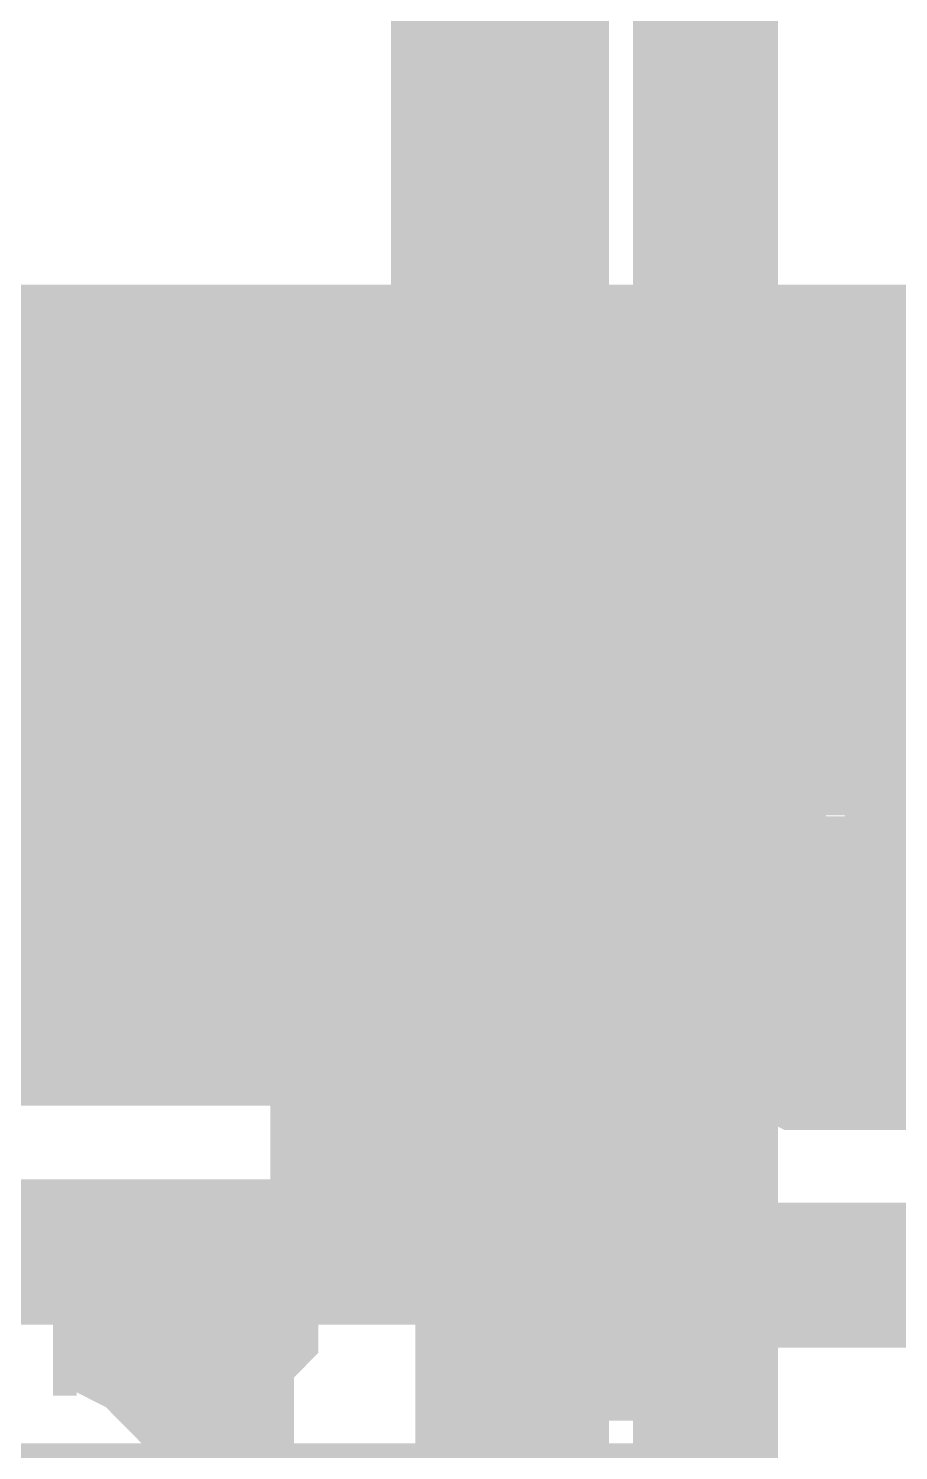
# Model space of a CAD drawing. Extents: x 0.1 to 11.6, y 0.3 to 16.2.
# Drawn here: x 8.3233 to 8.3833, y 13.0429 to 13.141 of the extents above; entities that cross this region are included whole.
import ezdxf

# ---------------------------------------------------------------- set-up
doc = ezdxf.new("R2010")
doc.units = 0
doc.header["$MEASUREMENT"] = 0

msp = doc.modelspace()

# ---------------------------------------------------------------- linework, layer by layer
at = {"color": 0}
for points, const_width in [([(8.35667, 13.8717), (8.35667, 13.0566)], 0.01), ([(8.35667, 13.11), (8.35667, 13.2467)], 0.01), ([(8.35499, 13.105), (8.35499, 13.17)], 0.006667), ([(8.35499, 13.17), (8.35499, 13.105)], 0.006667), ([(8.36003, 13.17), (8.36003, 13.105)], 0.006667), ([(8.36003, 13.17), (8.36003, 13.105)], 0.006667), ([(8.35167, 13.165), (8.35167, 13.105)], 0.006667), ([(8.35167, 13.165), (8.35167, 13.105)], 0.006667), ([(8.35499, 13.165), (8.35499, 13.105)], 0.006667), ([(8.35499, 13.105), (8.35499, 13.165)], 0.006667), ([(8.37001, 13.1183), (8.37001, 13.1533)], 0.01), ([(8.405, 13.1183), (8.26497, 13.1183)], 0.01), ([(8.32835, 13.1183), (8.32835, 13.105)], 0.006667), ([(8.33003, 13.1183), (8.33003, 13.105)], 0.006667), ([(8.34, 13.105), (8.34, 13.1183)], 0.006667), ([(8.34332, 13.105), (8.34332, 13.1183)], 0.006667), ([(8.36833, 13.1183), (8.36833, 13.105)], 0.006667), ([(8.37001, 13.1183), (8.37001, 13.105)], 0.006667), ([(8.37999, 13.105), (8.37999, 13.1183)], 0.006667), ([(8.38336, 13.105), (8.38336, 13.1183)], 0.006667), ([(8.36165, 13.115), (8.35667, 13.115)], 0.01), ([(8.36165, 13.11), (8.36165, 13.115)], 0.01), ([(8.36165, 13.115), (8.38835, 13.115)], 0.01), ([(8.35667, 13.115), (8.31332, 13.115)], 0.006667), ([(8.37668, 13.115), (8.37668, 13.11)], 0.006667), ([(8.36165, 13.11), (8.30832, 13.11)], 0.01), ([(8.38835, 13.11), (8.36165, 13.11)], 0.01), ([(8.35667, 13.0566), (8.35667, 13.11)], 0.006667), ([(8.36333, 13.1067), (8.36333, 13.11)], 0.006667), ([(8.36501, 13.1067), (8.36501, 13.11)], 0.006667), ([(8.36501, 13.1033), (8.36501, 13.11)], 0.006667), ([(8.375, 13.11), (8.375, 13.0967)], 0.006667), ([(8.37668, 13.11), (8.37668, 13.0967)], 0.006667), ([(8.38167, 13.1067), (8.38167, 13.11)], 0.006667), ([(8.38167, 13.1067), (8.38167, 13.11)], 0.006667), ([(8.405, 13.105), (8.26497, 13.105)], 0.01), ([(8.36333, 13.1033), (8.36333, 13.1067)], 0.006667), ([(8.36501, 13.1067), (8.36333, 13.1067)], 0.006667), ([(8.36333, 13.1067), (8.36501, 13.1067)], 0.006667), ([(8.36501, 13.1033), (8.36501, 13.1067)], 0.006667), ([(8.36501, 13.1067), (8.36664, 13.1067)], 0.006667), ([(8.36501, 13.1067), (8.38167, 13.1067)], 0.006667), ([(8.37831, 13.1033), (8.37831, 13.1067)], 0.006667), ([(8.37999, 13.1033), (8.37999, 13.1067)], 0.006667), ([(8.32835, 13.105), (8.32835, 13.0917)], 0.006667), ([(8.33003, 13.105), (8.33003, 13.0917)], 0.006667), ([(8.34, 13.0917), (8.34, 13.105)], 0.006667), ([(8.34332, 13.0917), (8.34332, 13.105)], 0.006667), ([(8.35335, 13.045), (8.35335, 13.105)], 0.006667), ([(8.35335, 13.045), (8.35335, 13.105)], 0.006667), ([(8.35667, 13.045), (8.35667, 13.105)], 0.006667), ([(8.35667, 13.105), (8.35667, 13.045)], 0.006667), ([(8.35667, 13.105), (8.35667, 13.0384)], 0.006667), ([(8.35667, 13.0384), (8.35667, 13.105)], 0.006667), ([(8.36003, 13.105), (8.36003, 13.0384)], 0.006667), ([(8.36003, 13.105), (8.36003, 13.0384)], 0.006667), ([(8.36833, 13.105), (8.36833, 13.0917)], 0.006667), ([(8.37001, 13.105), (8.37001, 13.0917)], 0.006667), ([(8.37999, 13.0917), (8.37999, 13.105)], 0.006667), ([(8.38336, 13.0917), (8.38336, 13.105)], 0.006667), ([(8.36165, 13.1033), (8.31, 13.1033)], 0.006667), ([(8.36501, 13.1033), (8.36165, 13.1033)], 0.006667), ([(8.36501, 13.1033), (8.37999, 13.1033)], 0.006667), ([(8.37332, 13.0967), (8.37999, 13.1033)], 0.006667), ([(8.38835, 13.1033), (8.37999, 13.1033)], 0.006667), ([(8.33501, 13.1017), (8.30832, 13.1017)], 0.006667), ([(8.36165, 13.1017), (8.33501, 13.1017)], 0.006667), ([(8.35835, 13.1017), (8.35667, 13.1017), (8.35667, 13.1)], 0.006667), ([(8.36333, 13.1017), (8.36165, 13.1017)], 0.006667), ([(8.36333, 13.0967), (8.36333, 13.1017)], 0.006667), ([(8.28836, 13.0983), (8.38499, 13.0983)], 0.01), ([(8.35667, 13.0566), (8.35667, 13.1)], 0.006667), ([(8.36333, 13.0983), (8.36165, 13.0983), (8.36165, 13.0967)], 0.01), ([(8.36501, 13.1), (8.36333, 13.0983)], 0.006667), ([(8.36664, 13.0983), (8.36501, 13.1)], 0.006667), ([(8.32167, 13.0967), (8.32167, 13.0983)], 0.006667), ([(8.32497, 13.0967), (8.32497, 13.0983)], 0.006667), ([(8.32497, 13.0967), (8.32497, 13.0983)], 0.006667), ([(8.32497, 13.0967), (8.32497, 13.0983)], 0.006667), ([(8.32667, 13.0967), (8.32667, 13.0983)], 0.006667), ([(8.32835, 13.0967), (8.32835, 13.0983)], 0.006667), ([(8.32835, 13.0967), (8.32835, 13.0983)], 0.006667), ([(8.33003, 13.0967), (8.33003, 13.0983)], 0.006667), ([(8.33003, 13.0967), (8.33003, 13.0983)], 0.006667), ([(8.33003, 13.0967), (8.33003, 13.0983)], 0.006667), ([(8.33003, 13.0967), (8.33003, 13.0983)], 0.006667), ([(8.33003, 13.0967), (8.33003, 13.0983)], 0.006667), ([(8.33003, 13.0967), (8.33003, 13.0983)], 0.006667), ([(8.33003, 13.0967), (8.33003, 13.0983)], 0.006667), ([(8.33165, 13.0967), (8.33165, 13.0983)], 0.006667), ([(8.33333, 13.0967), (8.33333, 13.0983)], 0.006667), ([(8.33501, 13.0967), (8.33501, 13.0983)], 0.006667), ([(8.33501, 13.0967), (8.33501, 13.0983)], 0.006667), ([(8.33501, 13.0967), (8.33501, 13.0983)], 0.006667), ([(8.33664, 13.0967), (8.33664, 13.0983)], 0.006667), ([(8.33832, 13.0967), (8.33832, 13.0983)], 0.006667), ([(8.33832, 13.0967), (8.33832, 13.0983)], 0.006667), ([(8.33832, 13.0967), (8.33832, 13.0983)], 0.006667), ([(8.33832, 13.0967), (8.33832, 13.0983)], 0.006667), ([(8.33832, 13.0967), (8.33832, 13.0983)], 0.006667), ([(8.33832, 13.0967), (8.33832, 13.0983)], 0.006667), ([(8.33832, 13.0967), (8.33832, 13.0983)], 0.006667), ([(8.34, 13.0967), (8.34, 13.0983)], 0.006667), ([(8.34169, 13.0967), (8.34169, 13.0983)], 0.006667), ([(8.34169, 13.0967), (8.34169, 13.0983)], 0.006667), ([(8.34169, 13.0967), (8.34169, 13.0983)], 0.006667), ([(8.34332, 13.0967), (8.34332, 13.0983)], 0.006667), ([(8.34332, 13.0967), (8.34332, 13.0983)], 0.006667), ([(8.345, 13.0967), (8.345, 13.0983)], 0.006667), ([(8.345, 13.0967), (8.345, 13.0983)], 0.006667), ([(8.375, 13.0967), (8.36165, 13.0967)], 0.01), ([(8.36003, 13.0967), (8.36003, 13.0983), (8.36165, 13.0983)], 0.006667), ([(8.39833, 13.0967), (8.375, 13.0967)], 0.01), ([(8.38167, 13.0983), (8.37999, 13.0967)], 0.006667), ([(8.38167, 13.0967), (8.38167, 13.0983), (8.38336, 13.0983)], 0.006667), ([(8.38499, 13.0983), (8.39501, 13.0983)], 0.006667), ([(8.38667, 13.095), (8.38667, 13.0967)], 0.01), ([(8.29665, 13.0967), (8.32167, 13.0967)], 0.006667), ([(8.33501, 13.0967), (8.30664, 13.0967)], 0.006667), ([(8.32167, 13.0967), (8.32335, 13.0967)], 0.006667), ([(8.32497, 13.0967), (8.32167, 13.0967)], 0.006667), ([(8.32167, 13.0967), (8.32335, 13.0967)], 0.006667), ([(8.32497, 13.0967), (8.32667, 13.0967)], 0.006667), ([(8.32667, 13.0967), (8.32497, 13.0967)], 0.006667), ([(8.32497, 13.0967), (8.32667, 13.0967)], 0.006667), ([(8.32835, 13.0967), (8.32667, 13.0967)], 0.006667), ([(8.32667, 13.0967), (8.32835, 13.0967)], 0.006667), ([(8.32667, 13.0967), (8.32835, 13.0967)], 0.006667), ([(8.32667, 13.0967), (8.32835, 13.0967)], 0.006667), ([(8.32667, 13.0967), (8.32835, 13.0967)], 0.006667), ([(8.32667, 13.0967), (8.32835, 13.0967)], 0.006667), ([(8.33003, 13.0967), (8.32835, 13.0967)], 0.006667), ([(8.33003, 13.0967), (8.33165, 13.0967)], 0.006667), ([(8.33003, 13.0967), (8.33165, 13.0967)], 0.006667), ([(8.33333, 13.0967), (8.33003, 13.0967)], 0.006667), ([(8.33003, 13.0967), (8.33165, 13.0967)], 0.006667), ([(8.33333, 13.0967), (8.33501, 13.0967)], 0.006667), ([(8.33501, 13.0967), (8.33333, 13.0967)], 0.006667), ([(8.36333, 13.0967), (8.33501, 13.0967)], 0.006667), ([(8.33501, 13.0967), (8.33664, 13.0967)], 0.006667), ([(8.33664, 13.0967), (8.33501, 13.0967)], 0.006667), ([(8.33501, 13.0967), (8.33664, 13.0967)], 0.006667), ([(8.33832, 13.0967), (8.33664, 13.0967)], 0.006667), ([(8.33832, 13.0967), (8.34, 13.0967)], 0.006667), ([(8.345, 13.0967), (8.33832, 13.0967)], 0.006667), ([(8.33832, 13.0967), (8.34, 13.0967)], 0.006667), ([(8.345, 13.0967), (8.34668, 13.0967)], 0.006667), ([(8.34831, 13.0967), (8.37332, 13.0967)], 0.006667), ([(8.36165, 13.0967), (8.36003, 13.0967)], 0.006667), ([(8.36333, 13.095), (8.36333, 13.0967)], 0.006667), ([(8.37332, 13.095), (8.37332, 13.0967)], 0.006667), ([(8.38167, 13.0733), (8.38667, 13.095)], 0.01), ([(8.33501, 13.095), (8.29665, 13.095)], 0.006667), ([(8.32167, 13.095), (8.29665, 13.095)], 0.006667), ([(8.33501, 13.095), (8.30501, 13.095)], 0.006667), ([(8.33501, 13.095), (8.30501, 13.095)], 0.006667), ([(8.33832, 13.095), (8.33501, 13.095)], 0.006667), ([(8.37001, 13.095), (8.33501, 13.095)], 0.006667), ([(8.36501, 13.095), (8.33501, 13.095)], 0.006667), ([(8.36501, 13.095), (8.33501, 13.095)], 0.006667), ([(8.37332, 13.095), (8.34831, 13.095)], 0.006667), ([(8.36333, 13.0933), (8.36333, 13.095)], 0.006667), ([(8.36333, 13.0917), (8.36333, 13.095)], 0.006667), ([(8.36833, 13.095), (8.36501, 13.095)], 0.006667), ([(8.36833, 13.0933), (8.36501, 13.095)], 0.006667), ([(8.36833, 13.0917), (8.36664, 13.095)], 0.006667), ([(8.37001, 13.0933), (8.37001, 13.095)], 0.006667), ([(8.37169, 13.0917), (8.37169, 13.095)], 0.006667), ([(8.37332, 13.0933), (8.37332, 13.095)], 0.006667), ([(8.37668, 13.0933), (8.37332, 13.095)], 0.006667), ([(8.405, 13.0917), (8.26497, 13.0917)], 0.01), ([(8.33501, 13.0933), (8.30003, 13.0933)], 0.006667), ([(8.37001, 13.0933), (8.33501, 13.0933)], 0.006667), ([(8.33832, 13.0933), (8.33501, 13.0933)], 0.006667), ([(8.36664, 13.0933), (8.33501, 13.0933)], 0.006667), ([(8.36664, 13.0933), (8.33501, 13.0933)], 0.006667), ([(8.37169, 13.0933), (8.36833, 13.0933), (8.36501, 13.0933), (8.36165, 13.0933), (8.35667, 13.0933), (8.35335, 13.0933), (8.34668, 13.0933), (8.34169, 13.0933), (8.33832, 13.0933)], 0.006667), ([(8.36333, 13.0917), (8.36333, 13.0933)], 0.006667), ([(8.36833, 13.0917), (8.36664, 13.0933)], 0.006667), ([(8.36833, 13.0917), (8.36664, 13.0933)], 0.006667), ([(8.37001, 13.055), (8.37001, 13.0917)], 0.01), ([(8.37169, 13.0917), (8.37001, 13.0933)], 0.006667), ([(8.37001, 13.0917), (8.37001, 13.0933)], 0.006667), ([(8.37332, 13.0933), (8.37169, 13.0933)], 0.006667), ([(8.375, 13.0817), (8.37332, 13.0933)], 0.006667), ([(8.37668, 13.09), (8.37831, 13.0917), (8.37831, 13.0933), (8.37668, 13.0933)], 0.006667), ([(8.33501, 13.0917), (8.29833, 13.0917)], 0.006667), ([(8.33501, 13.0917), (8.29833, 13.0917)], 0.006667), ([(8.33501, 13.0917), (8.29833, 13.0917)], 0.006667), ([(8.33501, 13.0917), (8.29833, 13.0917)], 0.006667), ([(8.33501, 13.0917), (8.30003, 13.0917)], 0.006667), ([(8.33501, 13.0917), (8.30165, 13.0917)], 0.006667), ([(8.33501, 13.0917), (8.30165, 13.0917)], 0.006667), ([(8.33501, 13.0917), (8.30333, 13.0917)], 0.006667), ([(8.33501, 13.0917), (8.30664, 13.0917)], 0.006667), ([(8.33501, 13.0917), (8.30832, 13.0917)], 0.006667), ([(8.33501, 13.0917), (8.30832, 13.0917)], 0.006667), ([(8.37169, 13.0917), (8.33501, 13.0917)], 0.006667), ([(8.37169, 13.0917), (8.33501, 13.0917)], 0.006667), ([(8.37169, 13.0917), (8.33501, 13.0917)], 0.006667), ([(8.37169, 13.0917), (8.33501, 13.0917)], 0.006667), ([(8.37001, 13.0917), (8.33501, 13.0917)], 0.006667), ([(8.36833, 13.0917), (8.33501, 13.0917)], 0.006667), ([(8.36833, 13.0917), (8.33501, 13.0917)], 0.006667), ([(8.36664, 13.0917), (8.33501, 13.0917)], 0.006667), ([(8.36333, 13.0917), (8.33501, 13.0917)], 0.006667), ([(8.36333, 13.0917), (8.33501, 13.0917)], 0.006667), ([(8.36333, 13.0917), (8.33501, 13.0917)], 0.006667), ([(8.36333, 13.0917), (8.36501, 13.0917)], 0.006667), ([(8.36333, 13.0917), (8.36501, 13.0917)], 0.006667), ([(8.36333, 13.0883), (8.36333, 13.0917)], 0.006667), ([(8.36501, 13.0917), (8.36664, 13.0917)], 0.006667), ([(8.36833, 13.0917), (8.36664, 13.0917)], 0.006667), ([(8.36833, 13.0917), (8.37001, 13.0917)], 0.006667), ([(8.37001, 13.0917), (8.37169, 13.0917)], 0.006667), ([(8.37001, 13.0917), (8.37001, 13.09)], 0.006667), ([(8.37001, 13.0917), (8.37169, 13.0917)], 0.006667), ([(8.37169, 13.0917), (8.37332, 13.0917)], 0.006667), ([(8.37169, 13.0917), (8.37332, 13.0917)], 0.006667), ([(8.37169, 13.0917), (8.37332, 13.0917)], 0.006667), ([(8.32667, 13.09), (8.32167, 13.0883), (8.31999, 13.085), (8.32167, 13.08), (8.32667, 13.0783)], 0.006667), ([(8.32497, 13.09), (8.32167, 13.0883), (8.31999, 13.085), (8.32167, 13.08), (8.32497, 13.0783)], 0.006667), ([(8.32497, 13.0783), (8.32667, 13.08), (8.32835, 13.08), (8.33003, 13.0817), (8.33003, 13.0833), (8.33003, 13.085), (8.33003, 13.0866), (8.33003, 13.0883), (8.32835, 13.0883), (8.32835, 13.09), (8.32667, 13.09), (8.32497, 13.09)], 0.006667), ([(8.32667, 13.0783), (8.32667, 13.08), (8.32835, 13.08), (8.33003, 13.08), (8.33003, 13.0817), (8.33165, 13.0817), (8.33165, 13.0833), (8.33165, 13.085), (8.33165, 13.0866), (8.33165, 13.0883), (8.33003, 13.0883), (8.33003, 13.09), (8.32835, 13.09), (8.32667, 13.09)], 0.006667), ([(8.34332, 13.09), (8.34, 13.0883), (8.33832, 13.085), (8.34, 13.08), (8.34332, 13.0783)], 0.006667), ([(8.345, 13.09), (8.34169, 13.0883), (8.34, 13.085), (8.34169, 13.08), (8.345, 13.0783)], 0.006667), ([(8.34332, 13.0783), (8.345, 13.0783), (8.345, 13.08), (8.34668, 13.08), (8.34831, 13.08), (8.34831, 13.0817), (8.34999, 13.0833), (8.34999, 13.085), (8.34999, 13.0866), (8.34831, 13.0866), (8.34831, 13.0883), (8.34668, 13.09), (8.345, 13.09), (8.34332, 13.09)], 0.006667), ([(8.345, 13.0783), (8.34668, 13.08), (8.34831, 13.08), (8.34999, 13.0817), (8.34999, 13.0833), (8.34999, 13.085), (8.34999, 13.0866), (8.34999, 13.0883), (8.34831, 13.0883), (8.34831, 13.09), (8.34668, 13.09), (8.345, 13.09)], 0.006667), ([(8.36003, 13.09), (8.35499, 13.0883), (8.35335, 13.085), (8.35499, 13.08), (8.36003, 13.0783)], 0.006667), ([(8.36003, 13.09), (8.35667, 13.0883), (8.35499, 13.085), (8.35667, 13.08), (8.36003, 13.0783)], 0.006667), ([(8.36501, 13.09), (8.36165, 13.0883), (8.36003, 13.085), (8.36165, 13.08), (8.36501, 13.0783)], 0.006667), ([(8.36003, 13.0783), (8.36165, 13.0783), (8.36165, 13.08), (8.36333, 13.08), (8.36501, 13.08), (8.36501, 13.0817), (8.36501, 13.0833), (8.36664, 13.085), (8.36501, 13.085), (8.36501, 13.0866), (8.36501, 13.0883), (8.36333, 13.0883), (8.36333, 13.09), (8.36165, 13.09), (8.36003, 13.09)], 0.006667), ([(8.36003, 13.0783), (8.36003, 13.08), (8.36165, 13.08), (8.36333, 13.08), (8.36333, 13.0817), (8.36501, 13.0817), (8.36501, 13.0833), (8.36501, 13.085), (8.36501, 13.0866), (8.36501, 13.0883), (8.36333, 13.0883), (8.36333, 13.09), (8.36165, 13.09), (8.36003, 13.09)], 0.006667), ([(8.36501, 13.0783), (8.36664, 13.0783), (8.36664, 13.08), (8.36833, 13.08), (8.37001, 13.08), (8.37001, 13.0817), (8.37169, 13.0817), (8.37169, 13.0833), (8.37169, 13.085), (8.37169, 13.0866), (8.37001, 13.0866), (8.37001, 13.0883), (8.36833, 13.09), (8.36664, 13.09), (8.36501, 13.09)], 0.006667), ([(8.37001, 13.0883), (8.37001, 13.09)], 0.006667), ([(8.375, 13.0883), (8.37668, 13.09)], 0.006667), ([(8.37668, 13.09), (8.37831, 13.09)], 0.006667), ([(8.33501, 13.0883), (8.33664, 13.0883)], 0.006667), ([(8.375, 13.0883), (8.37169, 13.0883), (8.36333, 13.0883), (8.35335, 13.0883)], 0.006667), ([(8.36333, 13.0883), (8.36003, 13.0866), (8.36003, 13.0833), (8.36333, 13.08)], 0.006667), ([(8.37001, 13.0817), (8.37169, 13.085), (8.37001, 13.0883)], 0.006667), ([(8.37001, 13.0883), (8.37169, 13.0883)], 0.006667), ([(8.375, 13.0833), (8.375, 13.0883)], 0.006667), ([(8.35335, 13.0866), (8.31836, 13.0866)], 0.006667), ([(8.35167, 13.0866), (8.35167, 13.085)], 0.006667), ([(8.35167, 13.0866), (8.35167, 13.085)], 0.006667), ([(8.35335, 13.085), (8.35335, 13.0866)], 0.006667), ([(8.35335, 13.0866), (8.35335, 13.085)], 0.006667), ([(8.35167, 13.085), (8.35167, 13.0767)], 0.006667), ([(8.35167, 13.085), (8.35167, 13.0767)], 0.006667), ([(8.35335, 13.0767), (8.35335, 13.085)], 0.006667), ([(8.35335, 13.085), (8.35335, 13.0767)], 0.006667), ([(8.38167, 13.0733), (8.38667, 13.07), (8.39165, 13.07), (8.39501, 13.075), (8.39333, 13.08), (8.38997, 13.0833)], 0.01), ([(8.38499, 13.0833), (8.39665, 13.0833)], 0.01), ([(8.38499, 13.0833), (8.38667, 13.0833)], 0.01), ([(8.37831, 13.0833), (8.37332, 13.0817), (8.37169, 13.0767), (8.37332, 13.0717)], 0.006667), ([(8.375, 13.0817), (8.375, 13.0833)], 0.006667), ([(8.37831, 13.0833), (8.38499, 13.0833)], 0.006667), ([(8.38499, 13.0833), (8.38167, 13.08), (8.37999, 13.0767), (8.38167, 13.0733)], 0.006667), ([(8.38667, 13.0833), (8.38499, 13.0833)], 0.006667), ([(8.33501, 13.0817), (8.33664, 13.0817)], 0.006667), ([(8.37001, 13.0817), (8.37169, 13.0817)], 0.006667), ([(8.37001, 13.0783), (8.37001, 13.0817)], 0.006667), ([(8.37332, 13.0767), (8.375, 13.0817)], 0.006667), ([(8.375, 13.08), (8.375, 13.0817)], 0.006667), ([(8.33501, 13.08), (8.30832, 13.08)], 0.006667), ([(8.36333, 13.08), (8.33501, 13.08)], 0.006667), ([(8.36333, 13.0783), (8.36333, 13.08)], 0.006667), ([(8.37332, 13.075), (8.375, 13.08)], 0.006667), ([(8.29833, 13.0783), (8.33501, 13.0783)], 0.006667), ([(8.33501, 13.0783), (8.29833, 13.0783)], 0.006667), ([(8.33501, 13.0783), (8.29833, 13.0783)], 0.006667), ([(8.29833, 13.0783), (8.33501, 13.0783)], 0.006667), ([(8.33501, 13.0783), (8.30165, 13.0783)], 0.006667), ([(8.33501, 13.0783), (8.30165, 13.0783)], 0.006667), ([(8.33501, 13.0783), (8.30664, 13.0783)], 0.006667), ([(8.33501, 13.0783), (8.30832, 13.0783)], 0.006667), ([(8.33501, 13.0783), (8.30832, 13.0783)], 0.006667), ([(8.37169, 13.0783), (8.33501, 13.0783)], 0.006667), ([(8.33501, 13.0783), (8.37169, 13.0783)], 0.006667), ([(8.37169, 13.0783), (8.33501, 13.0783)], 0.006667), ([(8.33501, 13.0783), (8.37169, 13.0783)], 0.006667), ([(8.36833, 13.0783), (8.33501, 13.0783)], 0.006667), ([(8.36833, 13.0783), (8.33501, 13.0783)], 0.006667), ([(8.36333, 13.0783), (8.33501, 13.0783)], 0.006667), ([(8.36333, 13.0783), (8.33501, 13.0783)], 0.006667), ([(8.36333, 13.0783), (8.33501, 13.0783)], 0.006667), ([(8.36333, 13.0783), (8.36501, 13.0783)], 0.006667), ([(8.36333, 13.0783), (8.36501, 13.0783)], 0.006667), ([(8.36333, 13.075), (8.36333, 13.0783)], 0.006667), ([(8.36333, 13.075), (8.36333, 13.0783)], 0.006667), ([(8.36501, 13.0767), (8.36501, 13.0783)], 0.006667), ([(8.36664, 13.075), (8.36833, 13.0783)], 0.006667), ([(8.36664, 13.075), (8.36833, 13.0783)], 0.006667), ([(8.36664, 13.075), (8.36833, 13.0783)], 0.006667), ([(8.36664, 13.0767), (8.36833, 13.0783)], 0.006667), ([(8.36833, 13.0783), (8.37001, 13.0783)], 0.006667), ([(8.37001, 13.0767), (8.37169, 13.0783)], 0.006667), ([(8.37169, 13.0783), (8.37001, 13.0783)], 0.006667), ([(8.37001, 13.0783), (8.37169, 13.0783)], 0.006667), ([(8.37001, 13.0767), (8.37001, 13.0783)], 0.006667), ([(8.37169, 13.0783), (8.37332, 13.0783)], 0.006667), ([(8.37169, 13.0783), (8.37332, 13.0783)], 0.006667), ([(8.37169, 13.0783), (8.37332, 13.0783)], 0.006667), ([(8.37169, 13.075), (8.37169, 13.0783)], 0.006667), ([(8.29335, 13.0767), (8.32167, 13.0767)], 0.006667), ([(8.33501, 13.0767), (8.30003, 13.0767)], 0.006667), ([(8.33501, 13.0767), (8.30003, 13.0767)], 0.006667), ([(8.33501, 13.0767), (8.30333, 13.0767)], 0.006667), ([(8.37001, 13.0767), (8.33501, 13.0767)], 0.006667), ([(8.37001, 13.0767), (8.33501, 13.0767)], 0.006667), ([(8.36664, 13.0767), (8.33501, 13.0767)], 0.006667), ([(8.34831, 13.0767), (8.37668, 13.0767)], 0.006667), ([(8.37001, 13.0767), (8.37169, 13.0767)], 0.006667), ([(8.37668, 13.075), (8.37668, 13.0767)], 0.006667), ([(8.29335, 13.075), (8.32167, 13.075)], 0.006667), ([(8.33501, 13.075), (8.30003, 13.075)], 0.006667), ([(8.33501, 13.075), (8.30003, 13.075)], 0.006667), ([(8.33501, 13.075), (8.30333, 13.075)], 0.006667), ([(8.33501, 13.075), (8.30333, 13.075)], 0.006667), ([(8.33501, 13.075), (8.30501, 13.075)], 0.006667), ([(8.37001, 13.075), (8.33501, 13.075)], 0.006667), ([(8.37001, 13.075), (8.33501, 13.075)], 0.006667), ([(8.36664, 13.075), (8.33501, 13.075)], 0.006667), ([(8.36664, 13.075), (8.33501, 13.075)], 0.006667), ([(8.36501, 13.075), (8.33501, 13.075)], 0.006667), ([(8.34831, 13.075), (8.37668, 13.075)], 0.006667), ([(8.36333, 13.075), (8.36501, 13.075)], 0.006667), ([(8.36501, 13.0733), (8.36833, 13.075)], 0.006667), ([(8.36501, 13.075), (8.36833, 13.075)], 0.006667), ([(8.37001, 13.075), (8.37169, 13.075)], 0.006667), ([(8.37668, 13.0717), (8.37668, 13.075)], 0.006667), ([(8.37999, 13.0717), (8.38167, 13.0717), (8.38167, 13.0733)], 0.01), ([(8.28999, 13.0717), (8.37999, 13.0717)], 0.01), ([(8.33501, 13.0733), (8.30501, 13.0733)], 0.006667), ([(8.36501, 13.0733), (8.33501, 13.0733)], 0.006667), ([(8.36333, 13.0566), (8.36333, 13.0717)], 0.01), ([(8.36333, 13.0717), (8.36333, 13.0733)], 0.006667), ([(8.37332, 13.0717), (8.37668, 13.07), (8.37831, 13.07)], 0.01), ([(8.33501, 13.0717), (8.30664, 13.0717)], 0.006667), ([(8.36333, 13.0717), (8.33501, 13.0717)], 0.006667), ([(8.36333, 13.0717), (8.36501, 13.0717)], 0.006667), ([(8.39665, 13.07), (8.37831, 13.07)], 0.01), ([(8.345, 13.0633), (8.345, 13.065), (8.345, 13.0667), (8.34668, 13.0667), (8.34668, 13.0684), (8.34831, 13.0684), (8.34999, 13.0684)], 0.01), ([(8.35335, 13.0633), (8.35335, 13.065), (8.35335, 13.0667), (8.35167, 13.0667), (8.35167, 13.0684), (8.34999, 13.0684), (8.34831, 13.0684), (8.34668, 13.0667), (8.34668, 13.065), (8.345, 13.0633)], 0.01), ([(8.34999, 13.0684), (8.35167, 13.0684)], 0.01), ([(8.34831, 13.0667), (8.34668, 13.0633)], 0.01), ([(8.34999, 13.0667), (8.34831, 13.0667)], 0.01), ([(8.35167, 13.0633), (8.34999, 13.0667)], 0.01), ([(8.35167, 13.0633), (8.35167, 13.065), (8.34999, 13.0667)], 0.01), ([(8.34999, 13.0684), (8.35167, 13.0684), (8.35167, 13.0667), (8.35335, 13.065), (8.35335, 13.0633)], 0.006667), ([(8.34668, 13.0633), (8.34831, 13.065), (8.34831, 13.0667)], 0.006667), ([(8.34831, 13.0667), (8.34999, 13.0667)], 0.006667), ([(8.34999, 13.06), (8.34831, 13.06), (8.34668, 13.06), (8.34668, 13.0617), (8.345, 13.0617), (8.345, 13.0633)], 0.01), ([(8.345, 13.0633), (8.34668, 13.0617), (8.34999, 13.06)], 0.01), ([(8.34668, 13.0633), (8.34831, 13.0617)], 0.01), ([(8.34999, 13.06), (8.35167, 13.0617), (8.35335, 13.0633)], 0.01), ([(8.34999, 13.0617), (8.35167, 13.0633)], 0.01), ([(8.34999, 13.0617), (8.35167, 13.0633)], 0.01), ([(8.35167, 13.0633), (8.35335, 13.0633)], 0.01), ([(8.34831, 13.0617), (8.34999, 13.0617)], 0.01), ([(8.34668, 13.0633), (8.34831, 13.0633)], 0.006667), ([(8.34831, 13.0617), (8.34831, 13.0633), (8.34668, 13.0633)], 0.006667), ([(8.35335, 13.0633), (8.35335, 13.0617), (8.35167, 13.0617), (8.35167, 13.06), (8.34999, 13.06)], 0.006667), ([(8.34831, 13.0617), (8.34999, 13.0617)], 0.006667), ([(8.34999, 13.06), (8.35167, 13.06)], 0.01), ([(8.33501, 13.0566), (8.30832, 13.0566)], 0.01), ([(8.36165, 13.0566), (8.33501, 13.0566)], 0.01), ([(8.36165, 13.0566), (8.36333, 13.0566)], 0.01), ([(8.33501, 13.055), (8.33165, 13.055), (8.33165, 13.0517), (8.33165, 13.05), (8.33501, 13.0483)], 0.01), ([(8.41336, 13.055), (8.35667, 13.055)], 0.01), ([(8.35667, 13.0566), (8.35835, 13.0566)], 0.006667), ([(8.37001, 13.055), (8.37001, 13.0533), (8.37001, 13.0517), (8.37001, 13.05), (8.37001, 13.0483)], 0.01), ([(8.37001, 13.0483), (8.37001, 13.05), (8.37001, 13.0517), (8.37001, 13.0533), (8.37001, 13.055)], 0.01), ([(8.35667, 13.055), (8.31332, 13.055)], 0.006667), ([(8.33501, 13.0483), (8.33664, 13.05), (8.33832, 13.0517), (8.33664, 13.055), (8.33501, 13.055)], 0.006667), ([(8.33501, 13.055), (8.33664, 13.055)], 0.006667), ([(8.36003, 13.0533), (8.36003, 13.055)], 0.006667), ([(8.36003, 13.055), (8.36165, 13.055)], 0.006667), ([(8.36003, 13.055), (8.36165, 13.055)], 0.006667), ([(8.36003, 13.055), (8.36165, 13.055)], 0.006667), ([(8.36003, 13.055), (8.36165, 13.055)], 0.006667), ([(8.36003, 13.055), (8.36165, 13.055)], 0.006667), ([(8.36003, 13.055), (8.36003, 13.0533)], 0.006667), ([(8.37001, 13.055), (8.36003, 13.055)], 0.006667), ([(8.36003, 13.0517), (8.36003, 13.0533)], 0.006667), ([(8.36003, 13.0533), (8.36165, 13.0533)], 0.006667), ([(8.36003, 13.0533), (8.36165, 13.0533)], 0.006667), ([(8.36003, 13.0533), (8.36003, 13.0517)], 0.006667), ([(8.36003, 13.05), (8.36003, 13.0517)], 0.006667), ([(8.36003, 13.0517), (8.36165, 13.0517)], 0.006667), ([(8.36003, 13.0517), (8.36165, 13.0517)], 0.006667), ([(8.36003, 13.0517), (8.36003, 13.05)], 0.006667), ([(8.36003, 13.0483), (8.36003, 13.05)], 0.006667), ([(8.36003, 13.05), (8.36165, 13.05)], 0.006667), ([(8.36003, 13.05), (8.36165, 13.05)], 0.006667), ([(8.36003, 13.05), (8.36003, 13.0483)], 0.006667), ([(8.37001, 13.0384), (8.37001, 13.0483)], 0.01), ([(8.33501, 13.0483), (8.33664, 13.0483)], 0.006667), ([(8.33501, 13.0483), (8.33664, 13.0483)], 0.006667), ([(8.36003, 13.0483), (8.36165, 13.0483)], 0.006667), ([(8.36003, 13.0483), (8.36165, 13.0483)], 0.006667), ([(8.36003, 13.0483), (8.37001, 13.0483)], 0.006667), ([(8.35335, 13.045), (8.35335, 13.0384)], 0.006667), ([(8.35335, 13.0384), (8.35335, 13.045)], 0.006667), ([(8.35667, 13.0384), (8.35667, 13.04), (8.35667, 13.0417), (8.35667, 13.0433), (8.35667, 13.045)], 0.006667), ([(8.35667, 13.045), (8.35667, 13.0433), (8.35667, 13.0417), (8.35667, 13.04), (8.35667, 13.0384)], 0.006667), ([(8.37001, 13.0384), (8.30003, 13.0384)], 0.01), ([(8.35667, 12.8083), (8.35667, 13.0384)], 0.01)]:
    msp.add_lwpolyline(points, dxfattribs=dict(at, const_width=const_width))
at = {"color": 0, "const_width": 0.01}
msp.add_lwpolyline([(8.33501, 13.055), (8.33333, 13.055), (8.33165, 13.055), (8.33165, 13.0533), (8.33003, 13.0533), (8.33003, 13.0517), (8.33165, 13.0517), (8.33165, 13.05), (8.33333, 13.0483), (8.33501, 13.0483), (8.33664, 13.0483), (8.33664, 13.05), (8.33832, 13.0517), (8.33832, 13.0533), (8.33664, 13.0533), (8.33664, 13.055), (8.33501, 13.055)], close=True, dxfattribs=at)

doc.saveas('drawing.dxf')
